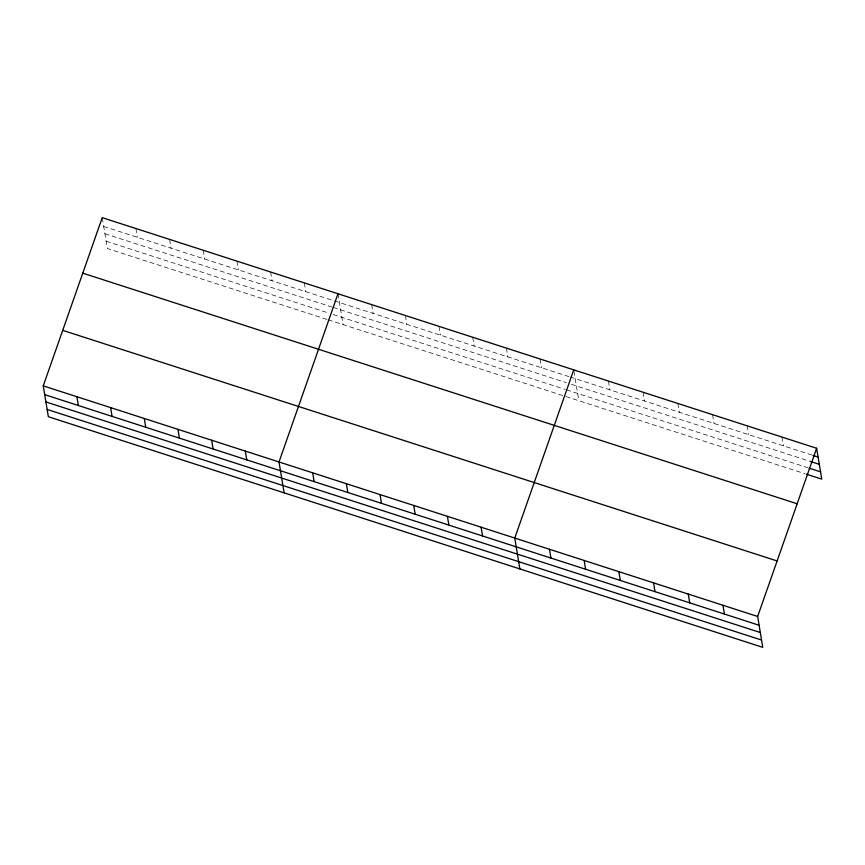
<?xml version="1.0" encoding="UTF-8"?>
<svg xmlns="http://www.w3.org/2000/svg" width="865" height="865" viewBox="0 0 865 865"><rect width="100%" height="100%" fill="white"/><g stroke="black" fill="none" stroke-linecap="round" stroke-linejoin="round"><path stroke-width="0.65" stroke-dasharray="4.33 3.24" d="M103.681 226.435L333.198 300.523M334.452 300.923L568.954 376.621M570.208 377.021L811.673 454.968M104.892 233.723L331.911 307.01M333.166 307.41L566.424 382.708M571.408 384.32L810.3 461.423M106.136 241.238L328.17 312.903M333.155 314.514L565.169 389.412M566.413 389.812L807.694 467.695M326.884 319.39L107.347 248.525L102.232 217.656M328.127 319.791L805.045 473.739M781.938 437.063L783.398 445.843M747.241 425.861L748.69 434.641M712.544 414.659L713.993 423.439M677.836 403.458L679.295 412.237M643.138 392.256L644.598 401.036M608.441 381.054L609.89 389.834M573.949 371.107L578.847 400.722M540.063 358.986L541.512 367.766M506.382 348.108L507.831 356.888M472.701 337.242L474.161 346.022M439.02 326.364L440.48 335.155M405.35 315.498L406.799 324.278M371.669 304.631L373.118 313.411M337.988 293.754L343.091 324.624M304.307 282.887L305.756 291.667M270.626 272.01L272.086 280.79M236.945 261.144L238.405 269.923M203.264 250.266L204.724 259.046M169.594 239.4L171.043 248.179M135.913 228.522L137.362 237.302"/><path stroke-width="1.3" d="M816.636 448.265L757.654 616.475L762.768 647.344L48.364 416.735L43.25 385.866L102.232 217.656L816.636 448.265L821.75 479.134L806.331 474.15M337.988 293.754L279.006 461.975L284.12 492.834M573.744 369.852L514.761 538.073L519.865 568.943M812.949 455.379L818.095 457.044M810.3 461.423L819.296 464.332M808.98 468.106L820.539 471.847M82.77 273.167L797.173 503.776M62.713 330.354L777.127 560.963M43.25 385.866L757.654 616.475M44.699 394.645L759.113 625.254M45.91 401.944L760.313 632.542M47.153 409.448L761.557 640.057M722.956 605.273L724.416 614.053M688.259 594.071L689.708 602.851M653.562 582.88L655.01 591.66M618.864 571.679L620.313 580.458M584.156 560.477L585.616 569.257M549.459 549.275L550.908 558.055M481.081 527.196L482.529 535.976M447.4 516.329L448.859 525.109M413.719 505.452L415.178 514.232M380.038 494.585L381.497 503.365M346.368 483.708L347.817 492.499M312.687 472.841L314.136 481.621M245.325 451.098L246.785 459.877M211.644 440.231L213.104 449.011M177.963 429.354L179.423 438.133M144.293 418.487L145.742 427.267M110.612 407.61L112.061 416.389M76.931 396.743L78.38 405.523"/></g></svg>
